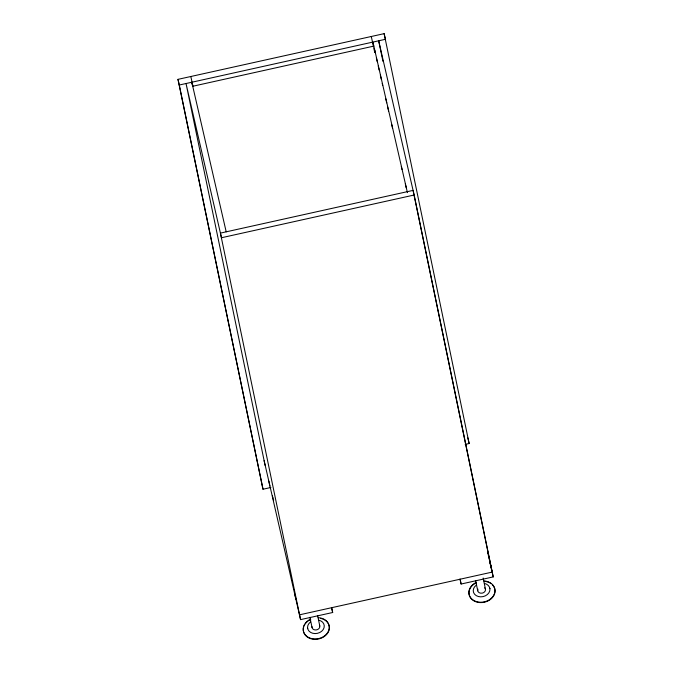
<?xml version="1.0" encoding="UTF-8"?>
<svg xmlns="http://www.w3.org/2000/svg" width="673" height="673" viewBox="0 0 673 673"><rect width="100%" height="100%" fill="white"/><g stroke="black" fill="none" stroke-linecap="round" stroke-linejoin="round"><path stroke-width="1.01" d="M262.992 489.229L177.983 79.355L384.132 33.65L385.427 39.303L179.279 85.017L262.992 489.229L270.899 487.479M192.646 86.279L373.742 46.126L372.909 42.079L407.426 192.646M382.937 61.352L378.689 40.801L414.139 195.019L221.484 237.737L186.026 83.519L265.112 465.405M465.186 444.399L469.14 443.524L384.132 33.65M299.569 614.811L492.232 572.092L487.504 551.532L487.9 553.458M264.11 460.593L300.562 619.623L332.672 612.506L331.68 607.694M459.987 579.133L461.114 584.029L493.225 576.904L414.139 195.019M489.818 588.194L490.011 588.656M307.502 628.119L307.696 628.582M467.836 437.862L469.14 443.524M374.457 49.592L375.164 52.662M376.342 57.785L377.284 61.882M378.226 65.979L379.168 70.085M380.346 75.208L381.288 79.305M382.23 83.402L382.701 85.446M385.764 98.771L386.706 102.868M387.648 106.965L388.59 111.062M391.652 124.387L392.595 128.484M401.31 166.391L402.017 169.47M405.314 183.813L406.256 187.91M371.286 36.502L373.582 46.967M489.624 561.24L493.225 576.904M331.553 607.61L332.672 612.506M190.829 76.512L192.983 86.279M226.195 231.832L191.805 82.232L192.655 86.346M177.983 79.355L179.279 85.017M491.164 567.465L413.079 190.392L220.416 233.11L300.562 619.623M374.398 49.272L375.029 52.359M373.86 48.321L374.718 52.435M483.147 578.014L485.469 589.237M475.618 580.597L477.729 590.801M460.122 579.217L461.114 584.029M317.673 615.778L319.784 625.974M309.933 617.334L312.045 627.539M294.841 594.251L295.842 599.063M272.666 497.498L272.742 497.869A13.157 10.549 -11.7 0 1 272.523 496.043M268.838 481.153L269.839 485.965M319.49 625.2A3.945 3.163 -11.7 0 1 317.513 629.549L316.529 629.861A3.945 3.163 -11.7 0 1 312.02 626.706M318.119 617.663A13.157 10.549 -11.7 0 1 327.869 632.309A13.157 10.549 -11.7 0 1 306.871 636.389A13.157 10.549 -11.7 0 1 310.632 619.118M320.685 618.352A13.157 10.549 -11.7 0 1 328.735 631.055A13.157 10.549 -11.7 0 1 312.659 639.148A13.157 10.549 -11.7 0 1 303.674 626.916M304.011 626.008A13.157 10.549 -11.7 0 1 304.953 624.25M305.559 623.425A13.157 10.549 -11.7 0 1 307.847 621.204M308.512 620.725A13.157 10.549 -11.7 0 1 310.707 619.488M318.716 620.153A8.421 6.747 -11.7 0 1 323.183 629.591A8.421 6.747 -11.7 0 1 310.589 632.384A8.421 6.747 -11.7 0 1 310.497 621.97M484.644 587.79A3.945 3.163 -11.7 0 1 483.197 592.812L482.213 593.123A3.945 3.163 -11.7 0 1 477.939 589.144M483.811 580.925A13.157 10.549 -11.7 0 1 493.553 595.571A13.157 10.549 -11.7 0 1 472.555 599.651A13.157 10.549 -11.7 0 1 476.316 582.381M492.636 585.014A13.157 10.549 -11.7 0 1 488.943 600.451A13.157 10.549 -11.7 0 1 470.553 597.885A13.157 10.549 -11.7 0 1 476.391 582.751M484.728 581.354A13.157 10.549 -11.7 0 1 488.691 582.338M489.406 582.658A13.157 10.549 -11.7 0 1 491.164 583.718M484.4 583.415A8.421 6.747 -11.7 0 1 488.867 592.854A8.421 6.747 -11.7 0 1 476.274 595.647A8.421 6.747 -11.7 0 1 476.181 585.232M273.709 500.064A13.157 10.549 -11.7 0 1 272.447 495.673"/></g></svg>
